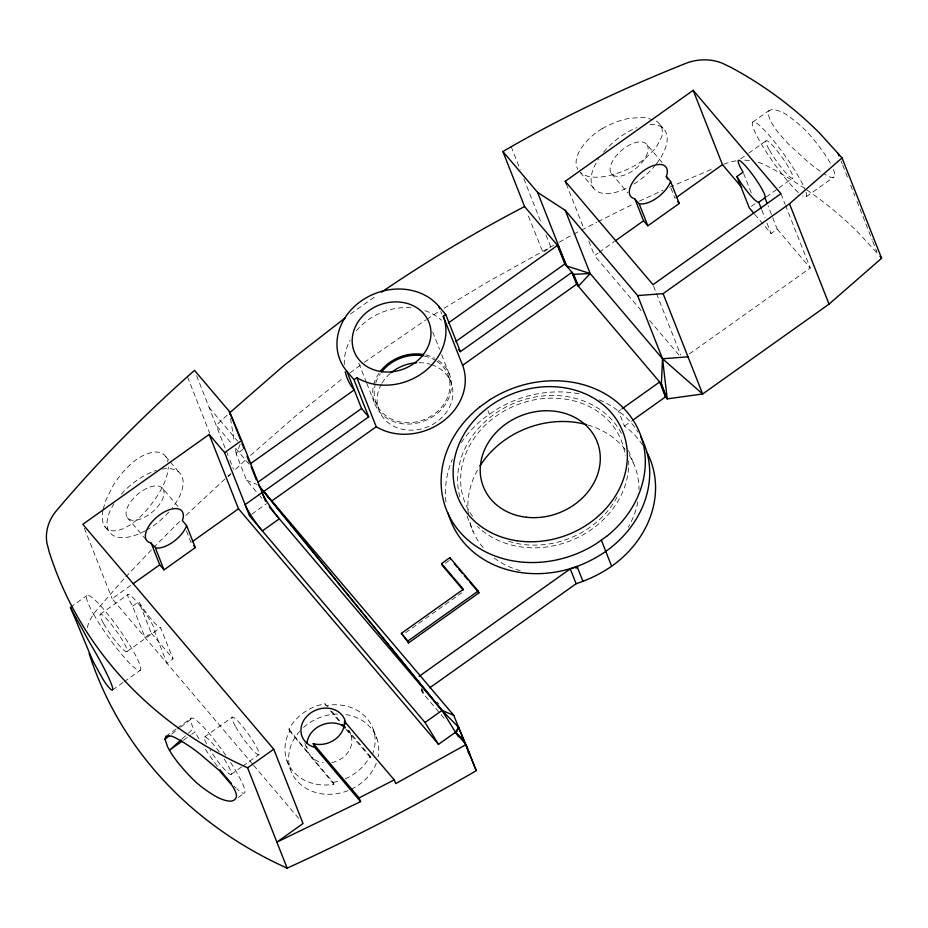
<?xml version="1.0" encoding="UTF-8"?>
<svg xmlns="http://www.w3.org/2000/svg" width="928" height="928" viewBox="0 0 928 928"><rect width="100%" height="100%" fill="white"/><g stroke="black" fill="none" stroke-linecap="round" stroke-linejoin="round"><path stroke-width="0.7" stroke-dasharray="4.64 3.48" d="M102.962 510.319L102.451 513.544A44.962 20.613 -54.1 0 0 108.924 529.981C116.012 532.579 123.447 528.937 129.456 525.318A48.036 22.028 -54.1 0 0 149.362 506.804L152.923 502.118A46.783 21.994 -51.1 0 0 162.052 487.745L164.279 482.943A45.565 21.414 -51.1 0 0 168.281 466.912M103.136 509.24L105.966 499.856L113.529 484.926A48.036 22.028 -54.1 0 1 132.078 462.956L136.184 459.662A46.783 21.994 -51.1 0 1 148.492 453.351L152.238 452.388A45.565 21.414 -51.1 0 1 167.968 462.167M240.143 444.245L236.292 454.175L246.535 480.194L259.237 495.158M331.667 762.607A22.945 19.558 -21.5 0 0 348.592 730.835L370.04 756.1L369.692 756.865A45.924 39.162 -21.5 0 1 345.019 778.894M345.808 729.118L370.771 757.956L371.699 755.926M830.363 163.2A45.901 9.025 49.4 0 0 808.555 133.551L804.564 129.41A47.258 10.823 45.9 0 0 784.728 113.506L777.803 110.455L772.49 109.423L769.15 110.432L768.001 113.436L770.449 121.232L777.629 131.938L788.475 144.084L801.456 155.962A47.258 10.823 45.9 0 0 821.303 171.866L822.672 172.678M123.865 578.886L96.686 610.16A46.725 39.846 -21.5 0 0 86.513 630.912M125.825 576.81L152.412 548.819M153.398 547.787L180.74 520.364M185.913 515.376L224.889 479.068M227.128 415.152L216.201 425.384L231.849 443.851M245.004 460.497L234.065 470.728L234.83 471.621M228.056 476.238L231.06 473.489M250.514 455.416L295.8 415.848L343.058 378.172M181.981 738.978L187.236 734.268M188.28 733.329L193.43 728.422A45.924 6.693 54.6 0 1 190.75 720.778L190.692 719.374A45.924 6.693 54.6 0 1 225.84 755.404M171.715 734.002L179.533 727.981M180.647 727.123L190.692 719.374M350.1 372.836L361.259 364.553M364.321 362.314L425.859 319.87M350.54 313.989L376.374 295.707M183.419 740.242L190.437 735.231M191.609 734.396L195.124 731.89L193.534 728.619M242.95 449.442L236.292 454.175L235.144 447.064M228.16 476.366L230.376 474.788M70.424 607.272L86.826 595.614M752.666 122.148L769.15 110.432M252.694 764.231L112.114 598.653L131.846 584.617M641.213 310.602L594.535 255.618L598.038 253.135M599.198 252.3L614.371 241.512M100.224 614.278L127.971 594.546M740.637 158.897L747.574 153.967M748.734 153.143L766.064 140.812M251.766 514.17L266.498 503.695M132.727 606.146L138.887 601.762L139.699 603.107A22.945 3.341 54.6 0 0 151.09 618.964L152.702 620.867A22.945 3.341 54.6 0 0 160.486 627.583L173.072 658.822L166.901 663.207L154.721 631.806A22.945 3.341 54.6 0 0 137.762 602.991L136.149 601.089A22.945 3.341 54.6 0 0 132.205 605.288L145.07 637.49L151.241 633.105L138.887 601.762M751.32 206.399L755.427 203.476M126.974 651.526L160.718 627.479M766.226 196.98L777.792 188.755M778.94 187.932L792.814 178.072M112.613 689.933L123.018 682.532M124.178 681.709L140.372 670.19M806.212 196.736L834.052 176.935M754.719 214.287L771.098 233.578L777.258 229.193L768.001 205.691M689.342 353.974L810.225 268.018L785.645 205.633M620.902 409.561L618.558 411.232L624.416 426.091L629.346 429.896A103.982 88.659 -21.5 0 1 643.197 445.904M165.868 736.298L176.181 728.967M177.318 728.155L191.064 718.376M624.416 426.091L631.469 421.092M445.428 563.203L449.581 560.257M204.462 737.041L232.209 717.309M405.606 632.734L461.773 592.783M231.211 774.288L241.616 766.899M242.776 766.076L258.958 754.568M238.252 797.477L244.609 792.953M426.926 319.186L439.768 310.95M602.168 128.69L597.272 131.799A46.794 24.29 -29.1 0 0 585.255 142.784L582.227 146.636A45.553 23.652 -29.1 0 0 577.889 169.453M444.06 308.235L488.766 281.323L554.341 244.957M559.178 242.231L572.472 234.726M573.748 234.076L580.162 230.794M581.45 230.144L596.832 222.279M598.119 221.618L634.16 203.534M639.404 201.121L662.975 190.275M669.529 187.27L713.133 168.629M327.978 706.916L324.626 703.795A45.924 39.162 -21.5 0 0 288.944 729.164L289.675 731.02A45.924 39.162 -21.5 0 0 329.104 784.868L333.848 784.218L333.117 782.35L311.669 757.086A22.945 19.558 -21.5 0 0 323.257 762.793M333.117 782.35L334.01 782.234A45.924 39.162 -21.5 0 0 339.59 780.866M246.535 480.194L257.091 484.532M876.577 252.451L859.49 233.844A459.627 391.906 -21.5 0 0 805.156 188.767M777.258 229.193L810.225 268.018M660.075 124.642L664.761 130.164M646.932 144.64A22.945 11.507 -40.3 0 1 626.017 174.464A22.945 11.507 -40.3 0 1 614.44 158.154A22.945 11.507 -40.3 0 1 646.932 144.64L662.464 162.934M611.332 173.524L627.78 192.908M580.22 172.364L593.491 188.001M649.623 320.496L679.505 355.691M437.1 701.986L438.967 704.178M260.142 496.225L261.963 498.359M421.138 689.168L422.6 692.88L440.162 713.562M441.09 714.653L445.753 720.151M165.752 456.576L169.488 460.984M170.427 462.086L180.705 474.196M162.864 488.662A22.945 11.507 -40.3 0 1 141.949 518.485A22.945 11.507 -40.3 0 1 130.384 502.176A22.945 11.507 -40.3 0 1 162.864 488.662L178.478 507.048M127.275 517.557L145.638 539.191M333.848 784.218L289.675 731.02M104.841 526.617L109.434 532.034M151.241 633.105L173.072 658.822M253.622 765.333L299.315 819.134M209.171 407.543L237.73 441.218M235.538 448.201L249.354 464.499M331.586 711.196L341.481 722.982M330.519 710.918L340.414 722.692M288.944 729.164L310.056 755.195A22.945 19.558 -21.5 0 1 306.82 746.008M841.151 161.159L842.195 163.827M842.728 165.172L848.006 178.547M850.64 185.24L854.862 195.947M856.962 201.295L865.406 222.708M865.928 224.042L872.262 240.097M872.784 241.442L877.006 252.149M780.935 193.685L785.123 204.299M761.842 210.076L764.927 217.906M766.98 223.138L771.098 233.578M743.595 173.455L751.309 193.036M670.909 188.059L674.992 198.406M653.532 285.986L680.734 355.006M566.289 183.941L584.072 229.077M588.781 241.013L594.535 255.618M511.177 146.647L520.132 169.395M523.833 178.756L541.233 222.917M545.977 234.958L550.722 246.999L543.019 252.486L527.22 213.22M487.954 410.628L489.416 414.34M440.719 311.425L441.763 314.082M432.692 331.957L439.536 349.299M441.635 354.635L450.045 375.979M448.595 376.478L451.53 383.914M375.562 401.499L378.496 408.935M358.869 363.312L366.235 381.988M366.757 383.322L374.123 401.998M421.869 688.704L424.316 694.898M373.207 729.188L376.872 738.479M370.04 756.1L370.771 757.956M348.928 730.22L350.877 735.185M348.58 730.835L349.311 732.691M347.78 729.884L348.51 731.751M196.608 375.689L229.332 458.734M229.866 460.068L233.543 469.394M325.287 703.702L326.018 705.558L331.018 704.897A45.924 39.162 -21.5 0 1 372.627 753.896M187.502 376.803L209.647 433.005M311.669 757.086L312.4 758.953M304.825 743.409L307.76 750.845M286.891 760.554L290.557 769.846M186.435 530.897L191.029 542.544M84.378 528.299L112.114 598.653M628.523 450.532L633.65 463.548M467.062 516.154L473.21 531.779M421.358 689.028L422.6 692.88M230.562 418.598L234.227 441.368M161.89 469.127A45.924 23.038 -40.3 0 1 172.341 507.848M168.792 512.094A45.924 23.038 -40.3 0 1 146.775 529.969M145.58 530.642A45.924 23.038 -40.3 0 1 111.395 534.168A45.924 23.038 -40.3 0 1 113.982 503.776M121.348 494.125A45.924 23.038 -40.3 0 1 156.345 470.496M723.759 164.268A46.76 39.869 -21.5 0 1 737.656 160.602M744.743 160.208A46.76 39.869 -21.5 0 1 751.703 160.776M758.35 162.319A46.76 39.869 -21.5 0 1 764.544 164.79L770.089 167.516A459.627 391.906 -21.5 0 1 803.984 187.978M345.854 714.572A45.924 39.162 -21.5 0 1 378.067 756.958M376.269 763.187A45.924 39.162 -21.5 0 1 350.726 789.461M348.081 790.598A45.924 39.162 -21.5 0 1 296.287 780.019A45.924 39.162 -21.5 0 1 299.605 731.38M303.56 727.424A45.924 39.162 -21.5 0 1 337.502 714.038M472.549 516.281A84.112 71.723 -21.5 0 1 516.548 405.049A84.112 71.723 -21.5 0 1 625.205 455.451M617.12 497.002A84.112 71.723 -21.5 0 1 505.783 540.386M224.193 759.058A22.945 3.341 54.6 0 1 229.413 773.906A22.945 3.341 54.6 0 1 210.03 749.986M206.492 743.792A22.945 3.341 54.6 0 1 206.271 737.435A22.945 3.341 54.6 0 1 219.333 752.016M650.099 124.607A45.924 23.038 -40.3 0 1 656.398 163.827M655.551 164.894A45.924 23.038 -40.3 0 1 633.221 184.533M626.052 188.454A45.924 23.038 -40.3 0 1 594.407 189.126A45.924 23.038 -40.3 0 1 598.746 158.665M603.583 152.204A45.924 23.038 -40.3 0 1 636.933 127.67M602.168 128.69A48.047 25.044 -25.9 0 1 629.033 118.366L643.916 117.334L655.272 120.443A44.95 23.432 -25.9 0 1 661.757 136.88L655.957 147.888L644.948 158.769A48.047 25.044 -25.9 0 1 619.452 172.538L614 174.255A46.794 24.29 -29.1 0 1 598.815 177.178L594.268 177.202A45.553 23.652 -29.1 0 1 580.487 172.55M806.049 192.282A45.924 6.693 54.6 0 1 802.616 195.947M798.347 192.537A45.924 6.693 54.6 0 1 757.364 136.903A45.924 6.693 54.6 0 1 766.98 132.936A45.924 6.693 54.6 0 1 805.156 189.73M833.483 169.615A45.901 9.025 49.4 0 1 824.493 174M230.562 762.456A45.924 6.693 54.6 0 1 236.744 788.754M235.909 787.976A45.924 6.693 54.6 0 1 234.146 786.26M217.407 766.412A45.924 6.693 54.6 0 1 203.638 746.564M198.928 738.816A45.924 6.693 54.6 0 1 195.124 731.89M628.697 460.914A87.174 74.333 -21.5 0 1 628.732 464.986M628.604 467.712A87.174 74.333 -21.5 0 1 570.07 540.931A87.174 74.333 -21.5 0 1 477.56 526.57M459.87 496.944A87.174 74.333 -21.5 0 1 516.304 402.334A87.174 74.333 -21.5 0 1 621.679 433.91M629.277 455.277A87.174 74.333 -21.5 0 1 638.986 489.648M637.826 501.932A87.174 74.333 -21.5 0 1 628.175 527.278M578.144 567.774A87.174 74.333 -21.5 0 1 575.569 568.678M520.237 570.674A87.174 74.333 -21.5 0 1 494.079 557.948M483.14 547.636A87.174 74.333 -21.5 0 1 469.185 519.065M468.338 513.764A87.174 74.333 -21.5 0 1 478.036 469.139M587.853 425.001A87.174 74.333 -21.5 0 1 625.426 449.778M445.985 502.013A104.029 88.705 -21.5 0 1 452.342 459.279M461.32 442.668A104.029 88.705 -21.5 0 1 484.114 418.052L494.682 410.594A104.087 88.752 -21.5 0 1 579.838 393.948M599.268 399.887A104.087 88.752 -21.5 0 1 614.324 407.972L623.488 415.025A103.982 88.659 -21.5 0 1 638.093 432.216M438.48 360.551A40.148 34.232 -21.5 0 1 424.409 420.929A40.148 34.232 -21.5 0 1 373.462 385.793M373.729 384.691A40.148 34.232 -21.5 0 1 379.065 373.149M425.859 354.983A40.148 34.232 -21.5 0 1 434.606 358.196M436.879 361.224A38.616 32.921 -21.5 0 1 444.338 403.483A38.616 32.921 -21.5 0 1 397.602 421.393A38.616 32.921 -21.5 0 1 375.19 384.853M375.817 382.765A38.616 32.921 -21.5 0 1 380.329 373.752M424.212 356.039A38.616 32.921 -21.5 0 1 435.661 360.447M344.323 364.739A56.875 48.5 -21.5 0 1 350.111 340.147M356.364 330.82A56.875 48.5 -21.5 0 1 411.73 307.864M424.943 310.66A56.875 48.5 -21.5 0 1 441.6 320.253M431.543 364.646A38.616 32.921 -21.5 0 1 448.943 408.1A38.616 32.921 -21.5 0 1 397.764 427.97A38.616 32.921 -21.5 0 1 381.443 384.088M382.011 383.113A38.616 32.921 -21.5 0 1 390.282 373.392M419.015 362.686A38.616 32.921 -21.5 0 1 430.464 364.298M769.498 150.162A22.945 3.341 54.6 0 0 792.419 178.234A22.945 3.341 54.6 0 0 776.411 149.93A22.945 3.341 54.6 0 0 769.498 150.162M93.693 614.313A45.924 6.693 54.6 0 0 139.571 670.526A45.924 6.693 54.6 0 0 107.544 613.86A45.924 6.693 54.6 0 0 93.693 614.313M103.658 623.616A22.945 3.341 54.6 0 0 126.579 651.688A22.945 3.341 54.6 0 0 110.571 623.396A22.945 3.341 54.6 0 0 103.658 623.616M235.631 726.659A22.945 3.341 54.6 0 0 258.552 754.731A22.945 3.341 54.6 0 0 242.556 726.427A22.945 3.341 54.6 0 0 235.631 726.659"/><path stroke-width="1.39" d="M165.01 739.164L165.868 736.298L170.996 735.997A46.806 10.718 45.9 0 1 179.951 740.428L183.848 742.667A48.604 12.667 42.3 0 1 201.376 755.195L219.286 770.472L232.104 785.459A43.848 12.76 38.7 0 1 236.478 796.56C234.39 804.611 223.335 800.052 218.115 797.662A48.604 12.667 42.3 0 1 201.132 786.515L196.678 782.884A46.806 10.718 45.9 0 1 184.544 770.402L180.856 766.122A45.843 10.498 45.9 0 1 171.622 753.896L167.55 746.82L165.01 739.164L169.476 735.73M186.632 525.584L186.18 526.779A22.945 11.507 -40.3 0 1 156.252 548.054L150.266 542.718A22.945 11.507 -40.3 0 1 159.964 514.669A22.945 11.507 -40.3 0 1 182.677 519.668L182.352 520.538L186.632 525.584L195.309 547.59L164.001 569.85L159.72 564.804L151.078 542.857M666.316 176.401L666.64 175.531A22.945 11.507 -40.3 0 0 643.928 170.532A22.945 11.507 -40.3 0 0 634.23 198.58L639.125 203.731L647.825 225.806L679.273 203.452L670.596 181.447L666.316 176.401L667.336 178.988M670.596 181.447L670.144 182.642A22.945 11.507 -40.3 0 1 640.216 203.928L639.125 203.731M458.444 736.681L456.205 733.097L458.536 727.239L453.804 715.372L258.413 485.077L442.03 710.43L458.536 727.239L470.38 755.763M456.669 725.046L458.536 727.239L455.497 732.262L438.503 744.349L238.496 508.788L209.194 434.455L82.812 524.32L273.748 749.198L303.038 823.53L276.88 842.137L360.574 801.618L359.113 797.906L313.258 743.641A22.945 19.558 -21.5 0 0 344.497 721.427L394.226 779.88L395.688 783.592L465.984 744.616L476.238 770.634L471.041 773.732A1864.132 1589.478 -21.5 0 1 287.135 868.156A459.569 391.86 -21.5 0 1 89.1 653.393M458.606 349.566L460.392 351.654L571.95 272.333L578.364 286.23L590.173 273.54L565.268 210.354L537.567 192.363L502.906 151.542C561.939 117.021 624.08 87.916 687.602 62.652A46.76 39.869 -21.5 0 1 721.972 63.092L730.545 67.164A459.627 391.906 -21.5 0 1 819.946 133.481L842.044 157.922L881.6 258.274L829.04 304.129L702.647 393.982L667.255 398.878L665.527 396.871L659.669 382L576.636 284.223L571.95 272.333L564.839 263.958L557.508 245.375L524.587 206.55L502.906 151.542M229.889 412.612L283.724 365.678L345.425 317.712M180.937 739.918L169.383 750.276L182.259 741.078M565.268 210.354L637.629 295.58L663.114 293.654L789.508 203.777L842.044 157.922M565.245 181.285L693.17 90.318L780.935 193.685L653.01 284.664L565.245 181.285L566.289 183.941M438.503 744.349L425.036 722.506L249.504 515.782L224.599 452.597L241.593 440.51L229.413 411.487L194.52 370.376C144.722 414.364 97.684 461.564 54.961 512.488A46.725 39.846 -21.5 0 0 46.934 543.077L49.138 551.696A459.569 391.86 -21.5 0 0 247.579 767.792L287.135 868.156M269.688 498.916L263.738 491.492L368.671 416.869L354.02 379.703L356.874 377.684A55.958 47.711 -21.5 0 0 422.333 373.184A55.958 47.711 -21.5 0 0 443.271 316.251L445.742 314.488L438.631 306.112A56.875 48.5 -21.5 0 0 360.934 301.206A56.875 48.5 -21.5 0 0 346.91 371.328M250.525 463.664L354.241 389.911A56.875 48.5 -21.5 0 1 345.251 371.838M448.305 323.025L557.508 245.375L559.248 247.37M257.856 482.247L361.56 408.494L346.91 371.328L354.02 379.703M455.625 341.608L564.839 263.958M133.017 583.793L159.72 564.804M192.177 541.72L238.496 508.788M615.542 240.688L643.545 220.771L634.845 198.696M676.152 197.583L722.46 164.65L693.17 90.318M271.939 500.876L376.211 426.741A55.958 47.711 -21.5 0 0 441.658 422.252A55.958 47.711 -21.5 0 0 462.608 365.307L576.636 284.223M736.913 176.529L743.084 172.144L742.562 171.286A22.945 3.341 54.6 0 1 746.506 167.086L748.119 168.989A22.945 3.341 54.6 0 1 765.066 197.792L758.512 202.339A22.945 3.341 54.6 0 1 750.729 195.634L749.116 193.732A22.945 3.341 54.6 0 1 737.725 177.874L736.913 176.529L749.267 207.86L753.814 213.22M479.764 406.94L490.297 399.446M622.085 408.726L659.669 382L661.397 384.006L667.255 398.878L662.534 358.765L637.629 295.58M632.641 420.256L665.527 396.871L661.397 384.006L662.534 358.765L590.173 273.54L566.567 265.953L557.508 245.375M441.577 563.563L449.894 557.658L478.198 591.008L478.929 592.864L408.587 642.884L401.36 633.372L463.385 589.268L441.577 563.563L442.308 565.43L463.211 590.057M408.587 642.884L407.856 641.028L478.198 591.008M247.579 767.804L273.748 749.198M606.587 536.349L596.054 543.831A104.029 88.705 -21.5 0 1 459.36 531.361A104.029 88.705 -21.5 0 1 479.788 406.986M419.108 676.338L570.268 568.876C584.907 564.027 598.838 557.044 610.984 547.497A103.982 88.659 -21.5 0 0 640.877 437.053M429.687 687.845L576.126 583.735C590.765 578.898 604.696 571.903 616.842 562.368A103.982 88.659 -21.5 0 0 647.384 453.166M425.036 722.506L442.03 710.43L453.804 715.372M381.594 292.123C427.483 260.756 475.275 232.186 524.587 206.55M359.113 797.906L394.226 779.88M688.008 356.828L662.534 358.765L702.647 393.982L663.114 293.654M571.95 272.333L573.678 274.328L590.173 273.54M456.205 733.097L464.023 740.474M879.976 256.36L881.6 258.274M722.46 164.65L741.692 187.305M677.556 201.434L679.273 203.452M643.545 220.771L647.825 225.806M361.56 408.494L368.671 416.869M454.279 563.818L457.017 567.043M458.838 569.189L462.492 573.492M464.313 575.65L467.967 579.954M469.8 582.1L478.929 592.864M401.36 633.372L407.856 641.028M209.194 434.455L224.599 452.597M269.248 506.943L442.03 710.43L455.497 732.262L465.984 744.616M193.592 545.571L195.309 547.59M313.258 743.641L314.72 747.353L360.574 801.618M343.279 725.116L345.077 727.262A22.945 19.558 -21.5 0 0 321.482 725.093A22.945 19.558 -21.5 0 0 306.878 743.502M342.212 724.838L344.914 728.051M263.738 491.492L442.03 710.43M468.141 752.19L469.626 754.568M75.771 617.607L70.424 607.272L92.498 660.075A47.247 2.761 63 0 0 104.446 681.604L106.465 684.516A45.901 4.304 59.7 0 0 111.093 683.286A45.901 4.304 59.7 0 0 90.55 644.102L87.708 639.137A47.247 2.749 63 0 0 75.76 617.584M476.238 770.634L458.536 727.239M837.984 153.132L839.04 155.8M789.508 203.777L829.04 304.129M764.916 197.861L766.969 203.081M758.744 202.246L761.32 208.777M573.678 274.328L578.364 286.23M537.567 192.363L566.567 265.953M601.321 540.096L611.575 566.103M577.065 566.451L582.923 581.322M570.268 568.876L576.126 583.735M445.742 314.488L460.392 351.654M443.248 316.262L462.585 365.319M438.631 306.112L439.675 308.769M449.894 557.658L450.625 559.514M356.874 377.684L376.211 426.741M241.593 440.51L265.524 501.224M240.398 439.362L229.413 411.487L229.866 414.329M241.964 443.34L244.052 448.653M251.07 466.506L256.314 479.776M344.497 721.427L345.471 723.91M155.359 547.903L164.001 569.85M247.068 456.309L249.574 462.678M490.32 399.481A104.029 88.705 -21.5 0 1 627.05 411.997A104.029 88.705 -21.5 0 1 606.622 536.384M314.72 747.365A22.945 19.558 -21.5 0 1 309.476 713.876A22.945 19.558 -21.5 0 1 345.657 722.692M480.02 465.856A87.174 74.333 -21.5 0 1 586.624 424.653M577.054 566.416A104.029 88.705 -21.5 0 1 448.131 512.998M380.48 371.223A40.148 34.232 -21.5 0 1 423.516 354.508M381.686 371.896A38.616 32.921 -21.5 0 1 423.087 355.83M231.304 783.267A45.924 6.693 54.6 0 1 219.971 769.753M391.198 372.638A38.616 32.921 -21.5 0 1 416.649 362.755M262.102 492.548L245.108 504.635A22.945 3.341 54.6 0 0 262.346 530.909L279.34 518.822A22.945 3.341 54.6 0 1 262.102 492.548M517.047 540.78A88.763 75.69 -21.5 0 0 624.579 436.682A88.763 75.69 -21.5 0 0 479.126 415.164A88.763 75.69 -21.5 0 0 517.047 540.78M526.512 517.267A61.167 52.154 -21.5 0 0 597.736 443.317A61.167 52.154 -21.5 0 0 496.515 432.03A61.167 52.154 -21.5 0 0 526.512 517.267M381.733 371.676A40.148 34.232 -21.5 0 0 429.536 323.953A40.148 34.232 -21.5 0 0 363.463 315.242A40.148 34.232 -21.5 0 0 381.733 371.676"/></g></svg>
